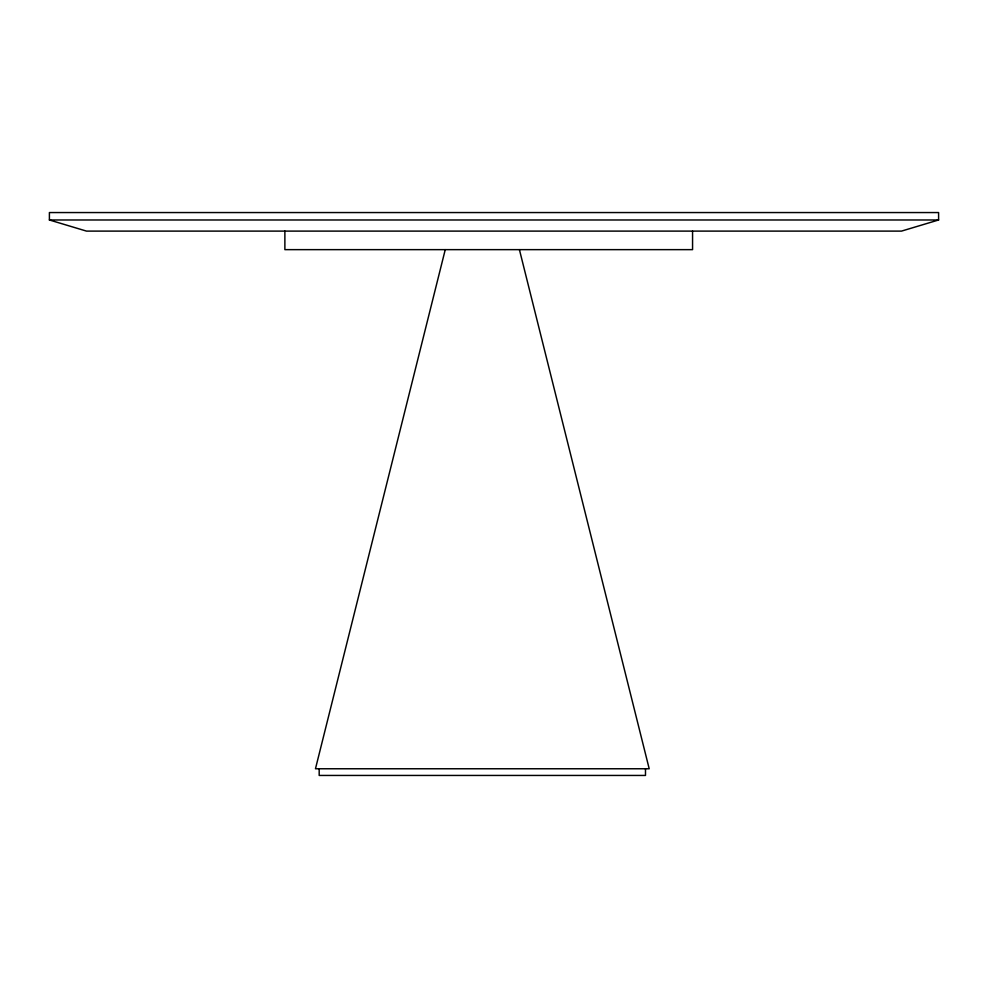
<?xml version="1.0" encoding="UTF-8"?>
<svg xmlns="http://www.w3.org/2000/svg" width="988" height="988" viewBox="0 0 988 988"><rect width="100%" height="100%" fill="white"/><g stroke="black" fill="none" stroke-linecap="round" stroke-linejoin="round"><path stroke-width="1.48" d="M445.255 249.643L315.468 768.763L649.202 768.763L519.416 249.643M938.6 219.978L901.501 231.106L86.499 231.106L49.4 219.978L49.4 212.556L938.6 212.556L938.6 219.978L49.4 219.978M692.563 231.106L692.563 249.643L284.877 249.643L284.877 231.106M645.485 768.763L645.485 775.444L319.186 775.444L319.186 768.763"/></g></svg>
